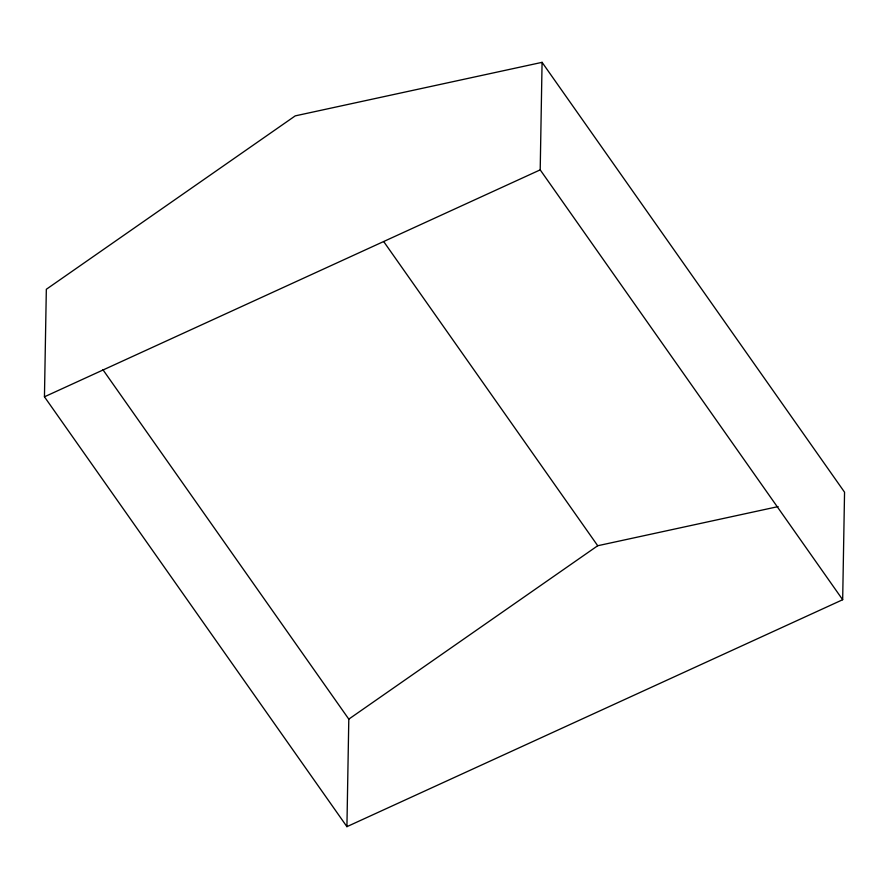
<?xml version="1.0" encoding="UTF-8"?>
<svg xmlns="http://www.w3.org/2000/svg" width="889" height="889" viewBox="0 0 889 889"><rect width="100%" height="100%" fill="white"/><g stroke="black" fill="none" stroke-linecap="round" stroke-linejoin="round"><path stroke-width="1.33" d="M44.45 396.805L46.328 289.281L295.248 115.87L542.079 62.341L844.55 492.195L842.672 599.719L346.921 826.659L44.45 396.805L540.201 169.866L542.079 62.341M346.921 826.659L348.799 719.134L102.957 369.757M348.799 719.134L597.719 545.735L778.097 506.608M540.201 169.866L842.672 599.719M383.837 241.764L597.719 545.735"/></g></svg>
